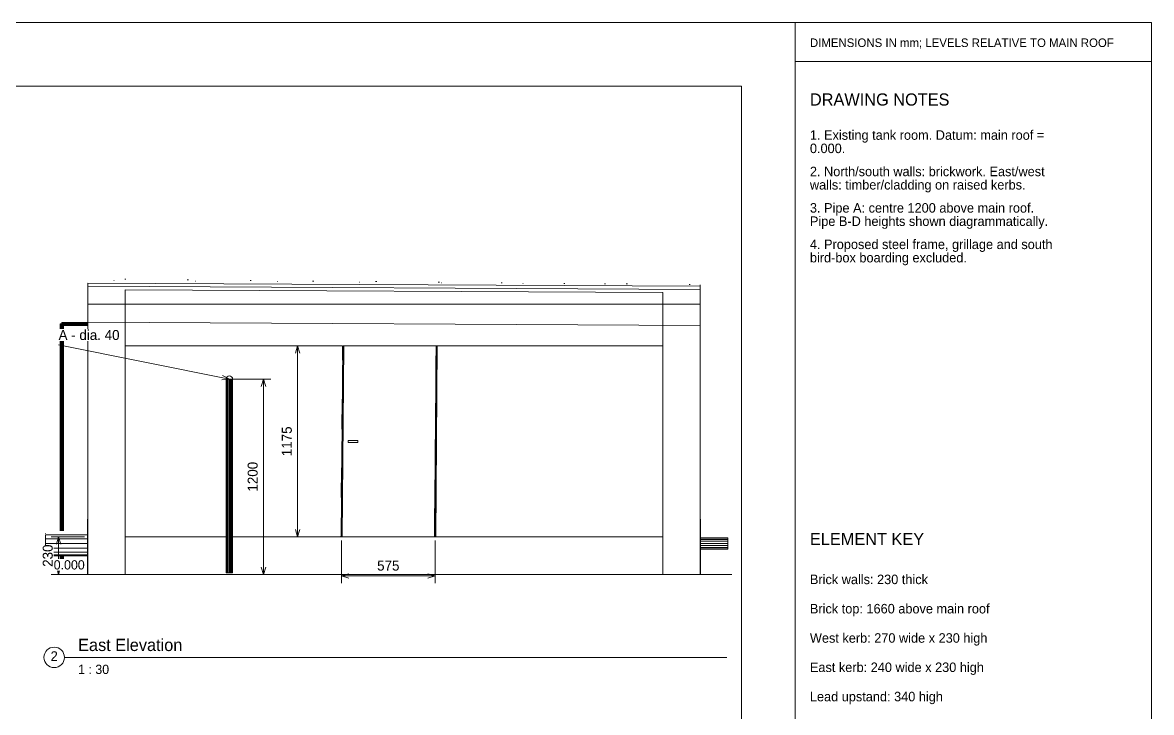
# Paper-space layout '02 Elevations' of a CAD drawing. Header units: millimetres. Extents: x 5 to 415, y 7 to 290.
# Drawn here: x 183.6 to 415, y 148.7 to 290 of the extents above; entities that cross this region are included whole.
import ezdxf
from ezdxf.enums import TextEntityAlignment as Align

# ---------------------------------------------------------------- set-up
doc = ezdxf.new("R2010")
doc.units = ezdxf.units.MM
for name, color, linetype in [('DIMENSIONS', 7, 'Continuous'), ('GEOMETRY', 7, 'Continuous'), ('SHEET', 7, 'Continuous'), ('TEXT', 7, 'Continuous')]:
    doc.layers.add(name, color=color, linetype=linetype)

# ---------------------------------------------------------------- blocks, each defined once
blk = doc.blocks.new('SHEET_02')
at = {"layer": 'DIMENSIONS', "lineweight": 13}
for p, q in [((226, 217), (191, 224)), ((191, 224), (191, 224)), ((248.3, 223.83), (238.5, 223.83)), ((240, 184.67), (240, 223.83)), ((226.7, 217), (234.5, 217)), ((233, 177), (233, 217)), ((196.3, 184.67), (189.5, 184.67)), ((191, 180.15), (191, 184.67)), ((248.3, 184.67), (238.5, 184.67)), ((249, 183.97), (249, 175.17)), ((268.17, 183.97), (268.17, 175.17)), ((196.3, 177), (189.5, 177)), ((191, 177), (191, 177.75)), ((226.7, 177), (234.5, 177)), ((249, 176.67), (268.17, 176.67))]:
    blk.add_line(p, q, dxfattribs=at)
at = {"layer": 'DIMENSIONS', "lineweight": 15}
for p, q in [((240, 223.83), (239.55, 222.33)), ((240, 223.83), (240.45, 222.33)), ((226, 217), (224.62, 217.74)), ((226, 217), (224.44, 216.85)), ((233, 217), (232.55, 215.5)), ((233, 217), (233.45, 215.5)), ((240, 184.67), (239.55, 186.17)), ((240, 184.67), (240.45, 186.17)), ((191, 184.67), (190.55, 183.17)), ((191, 184.67), (191.45, 183.17)), ((233, 177), (232.55, 178.5)), ((233, 177), (233.45, 178.5)), ((191, 177), (190.78, 177.75)), ((191, 177), (191.22, 177.75)), ((249, 176.67), (250.5, 177.12)), ((249, 176.67), (250.5, 176.22)), ((268.17, 176.67), (266.67, 177.12)), ((268.17, 176.67), (266.67, 176.22))]:
    blk.add_line(p, q, dxfattribs=at)
at = {"layer": 'GEOMETRY', "lineweight": 13}
for p, q in [((197, 236.67), (322.5, 236)), ((197, 236), (197, 236.67)), ((202.38, 237.19), (202.31, 237.19)), ((204.55, 237.43), (204.77, 237.43)), ((217.33, 237.31), (217.63, 237.31)), ((219.13, 237.07), (219.05, 237.07)), ((230.26, 237.19), (230.49, 237.19)), ((235.94, 236.95), (235.87, 236.95)), ((243.04, 237.07), (243.34, 237.07)), ((252.69, 236.83), (252.61, 236.83)), ((255.98, 236.95), (256.2, 236.95)), ((268.83, 236.83), (269.06, 236.83)), ((269.5, 236.71), (269.43, 236.71)), ((281.69, 236.71), (281.91, 236.71)), ((286.25, 236.59), (286.17, 236.59)), ((294.54, 236.59), (294.77, 236.59)), ((303.07, 236.47), (302.92, 236.47)), ((307.33, 236.47), (307.63, 236.47)), ((320.26, 236.35), (320.48, 236.35)), ((322.5, 236.33), (322.5, 236.33)), ((322.5, 236.33), (322.5, 235.67)), ((322.5, 236), (322.5, 236.33)), ((322.5, 236.33), (322.5, 236)), ((322.5, 236.33), (322.5, 236.33)), ((322.5, 236), (322.5, 236.33)), ((197, 228.67), (197, 236)), ((322.5, 235.33), (197, 236)), ((314.83, 234.71), (204.67, 235.29)), ((204.67, 235.29), (204.67, 223.83)), ((314.83, 223.83), (314.83, 234.71)), ((322.5, 236), (322.5, 236)), ((322.5, 236), (322.5, 236)), ((322.5, 235.33), (322.5, 236)), ((322.5, 235.67), (322.5, 235.67)), ((322.5, 235.67), (322.5, 228.33)), ((322.5, 235.33), (322.5, 235.67)), ((322.5, 235.67), (322.5, 235.33)), ((322.5, 235.67), (322.5, 235.67)), ((322.5, 235.33), (322.5, 235.67)), ((322.5, 235.33), (322.5, 235.33)), ((322.5, 228), (322.5, 235.33)), ((322.5, 235.33), (322.5, 235.33)), ((197, 232.33), (204.67, 232.33)), ((197, 232.33), (322.5, 232.33)), ((197, 227.31), (197, 232.33)), ((204.67, 177), (204.67, 232.33)), ((314.83, 232.33), (322.5, 232.33)), ((314.83, 177), (314.83, 232.33)), ((322.5, 232.33), (322.5, 232.33)), ((322.5, 177), (322.5, 232.33)), ((322.5, 184.64), (322.5, 232.33)), ((322.5, 232.33), (322.5, 232.33)), ((322.5, 232.33), (322.5, 232.33)), ((322.5, 232.33), (322.5, 232.33)), ((322.5, 232.33), (322.5, 232.33)), ((322.5, 232.33), (322.5, 232.33)), ((322.5, 232.33), (322.5, 232.33)), ((322.5, 232.33), (322.5, 232.33)), ((191.41, 228.33), (191.33, 228.33)), ((191.33, 228.33), (191.33, 227.31)), ((191.53, 228.33), (191.41, 228.33)), ((191.41, 228.33), (191.41, 227.31)), ((191.67, 228.33), (191.53, 228.33)), ((191.53, 228.33), (191.53, 227.31)), ((196.98, 228.59), (191.67, 228.59)), ((191.67, 228.59), (191.67, 228.47)), ((196.98, 228.47), (191.67, 228.47)), ((191.67, 228.47), (191.67, 228.33)), ((196.98, 228.33), (191.67, 228.33)), ((191.67, 228.33), (191.67, 228.19)), ((191.81, 228.33), (191.67, 228.33)), ((191.67, 227.31), (191.67, 228.33)), ((196.98, 228.19), (191.67, 228.19)), ((191.67, 228.19), (191.67, 228.07)), ((196.98, 228.07), (191.67, 228.07)), ((191.93, 228.33), (191.81, 228.33)), ((191.81, 228.33), (191.81, 227.31)), ((196.98, 227.99), (191.89, 227.99)), ((191.93, 228.33), (191.93, 227.31)), ((192.01, 228.03), (192.01, 227.31)), ((192.01, 227.96), (192.01, 227.31)), ((192.03, 228.03), (192.03, 227.31)), ((196.98, 227.97), (192.05, 227.97)), ((197, 228.67), (322.5, 228)), ((322.5, 228.33), (322.5, 228.33)), ((322.5, 228.33), (322.5, 228)), ((322.5, 228), (322.5, 228.33)), ((322.5, 228.33), (322.5, 228.33)), ((322.5, 228.33), (322.5, 228)), ((322.5, 228), (322.5, 228)), ((322.5, 228), (322.5, 228)), ((191.33, 224.75), (191.33, 185.93)), ((191.41, 224.75), (191.41, 185.93)), ((191.53, 224.75), (191.53, 185.93)), ((191.67, 185.93), (191.67, 224.75)), ((191.81, 224.75), (191.81, 185.93)), ((191.93, 224.75), (191.93, 185.93)), ((192.01, 224.75), (192.01, 185.93)), ((192.01, 224.75), (192.01, 185.93)), ((192.03, 224.75), (192.03, 185.93)), ((197, 177), (197, 224.75)), ((249.03, 223.83), (204.67, 223.83)), ((204.67, 223.83), (204.67, 184.67)), ((204.67, 223.83), (249.09, 223.83)), ((248.91, 184.67), (249.24, 223.83)), ((249, 184.67), (249.33, 223.83)), ((249.09, 184.67), (249.43, 223.83)), ((249.13, 184.67), (249.47, 223.83)), ((249.17, 220.84), (249.2, 223.83)), ((249.24, 223.83), (249.2, 223.83)), ((249.33, 223.83), (249.24, 223.83)), ((249.43, 223.83), (249.33, 223.83)), ((249.35, 214.32), (249.43, 223.83)), ((268.27, 223.83), (249.41, 223.83)), ((249.47, 223.83), (249.43, 223.83)), ((249.43, 223.83), (249.47, 223.83)), ((249.62, 223.83), (249.77, 223.83)), ((249.99, 223.83), (253.13, 223.83)), ((253.36, 223.83), (254.18, 223.83)), ((254.4, 223.83), (255.67, 223.83)), ((255.82, 223.83), (268.31, 223.83)), ((268.07, 184.67), (268.41, 223.83)), ((268.17, 184.67), (268.5, 223.83)), ((268.26, 184.67), (268.59, 223.83)), ((268.3, 184.67), (268.63, 223.83)), ((268.5, 223.83), (268.41, 223.83)), ((268.59, 223.83), (268.5, 223.83)), ((268.63, 223.83), (268.59, 223.83)), ((268.59, 223.16), (268.59, 223.83)), ((268.59, 223.83), (268.63, 223.83)), ((268.61, 223.83), (314.83, 223.83)), ((314.83, 223.83), (268.65, 223.83)), ((314.83, 184.67), (314.83, 223.83)), ((268.3, 215.6), (268.35, 221.74)), ((268.47, 220.16), (268.48, 221.74)), ((225.53, 217.47), (225.74, 217.62)), ((225.74, 217.62), (226, 217.67)), ((226, 217.67), (226.26, 217.62)), ((226.26, 217.62), (226.47, 217.47)), ((268.47, 209.08), (268.55, 218.89)), ((225.36, 217.13), (225.38, 217.26)), ((225.38, 217.26), (225.53, 217.47)), ((225.53, 217), (225.38, 217)), ((225.38, 217), (225.38, 177.33)), ((225.74, 217), (225.53, 217)), ((225.53, 217), (225.53, 177.33)), ((226, 217), (225.74, 217)), ((225.74, 217), (225.74, 177.33)), ((226, 177.33), (226, 217)), ((226.26, 217), (226, 217)), ((226.47, 217), (226.26, 217)), ((226.26, 217), (226.26, 177.33)), ((226.47, 217.47), (226.62, 217.26)), ((226.62, 217), (226.47, 217)), ((226.47, 217), (226.47, 177.33)), ((226.62, 217.26), (226.67, 217)), ((226.67, 217), (226.62, 217)), ((226.62, 217), (226.62, 177.33)), ((226.67, 217), (226.64, 216.87)), ((226.67, 217), (226.67, 177.33)), ((249.05, 206.76), (249.11, 212.9)), ((249.24, 212.9), (249.23, 211.33)), ((249.23, 200.24), (249.31, 210.05)), ((268.18, 201.59), (268.23, 207.66)), ((268.35, 206.16), (268.36, 207.73)), ((250.33, 204.4), (252.33, 204.4)), ((250.33, 204), (250.33, 204.4)), ((250.33, 204), (252.33, 204)), ((252.33, 204), (250.33, 204)), ((250.33, 204), (250.33, 204)), ((252.33, 204.4), (252.25, 204.4)), ((252.33, 204.4), (252.33, 204.4)), ((252.33, 204), (252.33, 204.4)), ((252.33, 204), (252.33, 204.4)), ((252.33, 204), (252.33, 204)), ((268.35, 195.08), (268.43, 204.74)), ((248.94, 192.76), (248.99, 198.82)), ((249.12, 198.9), (249.11, 197.25)), ((249.11, 186.24), (249.19, 195.9)), ((268.06, 187.51), (268.11, 193.65)), ((268.23, 192.08), (268.24, 193.65)), ((268.26, 184.67), (268.31, 190.81)), ((196.93, 177), (196.93, 188.33)), ((196.93, 188.33), (196.93, 188.33)), ((196.93, 188.33), (196.93, 185.99)), ((322.57, 177), (322.57, 188.33)), ((322.57, 188.33), (322.57, 188.33)), ((322.57, 188.33), (322.57, 184.63)), ((188.33, 185.46), (188.33, 185.37)), ((196.98, 185.1), (188.33, 185.1)), ((188.33, 185.1), (188.33, 184.29)), ((196.98, 184.29), (188.33, 184.29)), ((188.33, 184.29), (188.33, 183.33)), ((196.98, 183.33), (188.33, 183.33)), ((188.33, 183.33), (188.33, 182.94)), ((204.67, 184.67), (225.31, 184.67)), ((204.67, 177), (204.67, 184.67)), ((204.67, 184.67), (225.26, 184.67)), ((226.66, 184.67), (314.83, 184.67)), ((226.68, 184.67), (249, 184.67)), ((248.87, 184.67), (248.87, 184.82)), ((248.91, 184.67), (248.87, 184.67)), ((248.87, 184.67), (248.91, 184.67)), ((249, 184.67), (248.91, 184.67)), ((248.91, 184.67), (249, 184.67)), ((249, 184.82), (249, 184.67)), ((249, 184.67), (268.17, 184.67)), ((249, 184.67), (249.09, 184.67)), ((249.09, 184.67), (249, 184.67)), ((249.09, 184.67), (249.13, 184.67)), ((249.13, 184.67), (249.09, 184.67)), ((268.07, 184.67), (268.03, 184.67)), ((268.03, 184.67), (268.07, 184.67)), ((268.17, 184.67), (268.07, 184.67)), ((268.07, 184.67), (268.17, 184.67)), ((268.17, 184.67), (314.83, 184.67)), ((268.17, 184.67), (268.26, 184.67)), ((268.26, 184.67), (268.17, 184.67)), ((268.26, 184.67), (268.3, 184.67)), ((268.3, 184.67), (268.26, 184.67)), ((314.83, 177), (314.83, 184.67)), ((322.52, 184.5), (328.17, 184.5)), ((322.52, 184.41), (328.17, 184.41)), ((322.52, 184.16), (328.17, 184.16)), ((322.52, 183.78), (328.17, 183.78)), ((328.17, 183.33), (322.52, 183.33)), ((322.52, 182.89), (328.17, 182.89)), ((328.17, 184.5), (328.17, 184.41)), ((328.17, 184.41), (328.17, 184.5)), ((328.17, 184.41), (328.17, 184.16)), ((328.17, 184.16), (328.17, 184.41)), ((328.17, 184.16), (328.17, 183.78)), ((328.17, 183.78), (328.17, 184.16)), ((328.17, 183.78), (328.17, 183.33)), ((328.17, 183.33), (328.17, 183.78)), ((328.17, 182.89), (328.17, 183.33)), ((328.17, 183.33), (328.17, 182.89)), ((328.17, 182.51), (328.17, 182.89)), ((328.17, 182.89), (328.17, 182.51)), ((196.98, 182.38), (190.05, 182.38)), ((196.98, 181.57), (190.05, 181.57)), ((196.98, 181.02), (190.05, 181.02)), ((196.98, 180.83), (190.05, 180.83)), ((191.33, 180.84), (191.33, 180.15)), ((191.41, 180.84), (191.41, 180.15)), ((191.53, 180.84), (191.53, 180.15)), ((191.67, 180.15), (191.67, 180.84)), ((191.81, 180.84), (191.81, 180.15)), ((191.93, 180.84), (191.93, 180.15)), ((192.01, 180.84), (192.01, 180.15)), ((192.01, 180.84), (192.01, 180.15)), ((192.03, 180.84), (192.03, 180.15)), ((196.93, 180.85), (196.93, 177)), ((322.5, 177), (322.5, 182.17)), ((322.52, 182.51), (328.17, 182.51)), ((322.52, 182.26), (328.17, 182.26)), ((322.52, 182.17), (328.17, 182.17)), ((322.57, 182.14), (322.57, 177)), ((328.17, 182.26), (328.17, 182.51)), ((328.17, 182.51), (328.17, 182.26)), ((328.17, 182.17), (328.17, 182.26)), ((328.17, 182.26), (328.17, 182.17)), ((196.93, 177), (196.93, 177)), ((197, 177), (204.67, 177)), ((204.67, 177), (197, 177)), ((197, 177), (197, 177)), ((204.67, 177), (204.67, 177)), ((204.67, 177), (314.83, 177)), ((314.83, 177), (204.67, 177)), ((204.67, 177), (204.67, 177)), ((204.67, 177), (314.83, 177)), ((314.83, 177), (204.67, 177)), ((204.67, 177), (204.67, 177)), ((225.33, 177.41), (225.33, 177.33)), ((225.33, 177.33), (225.38, 177.33)), ((225.38, 177.33), (225.33, 177.33)), ((225.38, 177.41), (225.38, 177.33)), ((225.38, 177.33), (225.53, 177.33)), ((225.53, 177.33), (225.38, 177.33)), ((225.53, 177.41), (225.53, 177.33)), ((225.53, 177.33), (225.74, 177.33)), ((225.74, 177.33), (225.53, 177.33)), ((225.74, 177.41), (225.74, 177.33)), ((225.74, 177.33), (226, 177.33)), ((226, 177.33), (225.74, 177.33)), ((226, 177.41), (226, 177.33)), ((226.26, 177.33), (226, 177.33)), ((226, 177.33), (226.26, 177.33)), ((226.26, 177.41), (226.26, 177.33)), ((226.47, 177.33), (226.26, 177.33)), ((226.26, 177.33), (226.47, 177.33)), ((226.47, 177.41), (226.47, 177.33)), ((226.62, 177.33), (226.47, 177.33)), ((226.47, 177.33), (226.62, 177.33)), ((226.62, 177.41), (226.62, 177.33)), ((226.67, 177.33), (226.62, 177.33)), ((226.62, 177.33), (226.67, 177.33)), ((314.83, 177), (322.5, 177)), ((322.5, 177), (314.83, 177)), ((314.83, 177), (314.83, 177)), ((314.83, 177), (314.83, 177)), ((314.83, 177), (314.83, 177)), ((322.5, 177), (322.5, 177)), ((322.57, 177), (322.57, 177))]:
    blk.add_line(p, q, dxfattribs=at)
at = {"layer": 'GEOMETRY', "lineweight": 15}
blk.add_line((190, 177), (329, 177), dxfattribs=at)
at = {"layer": 'SHEET', "lineweight": 18}
for p, q in [((5, 290), (415, 290)), ((342, 290), (342, 7)), ((415, 290), (415, 7)), ((342, 282), (415, 282)), ((15, 277), (331, 277)), ((331, 277), (331, 17)), ((192.3, 160), (328, 160))]:
    blk.add_line(p, q, dxfattribs=at)
blk.add_circle((190.1, 160), 2.1, dxfattribs=at)
at = {"layer": 'DIMENSIONS'}
for s, p in [('1175', (238.8, 204.25)), ('1200', (231.8, 197)), ('230', (189.8, 180.83))]:
    blk.add_text(s, height=2.05, rotation=90, dxfattribs=at).set_placement(p, align=Align.CENTER)
blk.add_text('575', height=2.05, dxfattribs=at).set_placement((258.58, 177.77), align=Align.CENTER)
at = {"layer": 'TEXT'}
for s, height, p in [('DIMENSIONS IN mm; LEVELS RELATIVE TO MAIN ROOF', 1.75, (345, 285)), ('DRAWING NOTES', 2.5, (345, 273)), ('1. Existing tank room. Datum: main roof =', 1.95, (345, 266)), ('0.000.', 1.95, (345, 263.27)), ('2. North/south walls: brickwork. East/west', 1.95, (345, 258.54)), ('walls: timber/cladding on raised kerbs.', 1.95, (345, 255.81)), ('3. Pipe A: centre 1200 above main roof.', 1.95, (345, 251.08)), ('Pipe B-D heights shown diagrammatically.', 1.95, (345, 248.35)), ('4. Proposed steel frame, grillage and south', 1.95, (345, 243.62)), ('bird-box boarding excluded.', 1.95, (345, 240.89)), ('A - dia. 40', 2.05, (191, 225)), ('ELEMENT KEY', 2.5, (345, 183)), ('0.000', 1.9, (190, 178)), ('Brick walls: 230 thick', 1.95, (345, 175)), ('Brick top: 1660 above main roof', 1.95, (345, 169)), ('West kerb: 270 wide x 230 high', 1.95, (345, 163)), ('East Elevation', 2.5, (195, 161.3)), ('1 : 30', 1.9, (195, 156.6)), ('East kerb: 240 wide x 230 high', 1.95, (345, 157)), ('Lead upstand: 340 high', 1.95, (345, 151))]:
    blk.add_text(s, height=height, dxfattribs=at).set_placement(p)
blk.add_text('2', height=2, dxfattribs=at).set_placement((190.1, 159.25), align=Align.CENTER)

psp = doc.layouts.new('02 Elevations')

# ---------------------------------------------------------------- block references
psp.add_blockref('SHEET_02', (0, 0))

doc.saveas('drawing.dxf')
